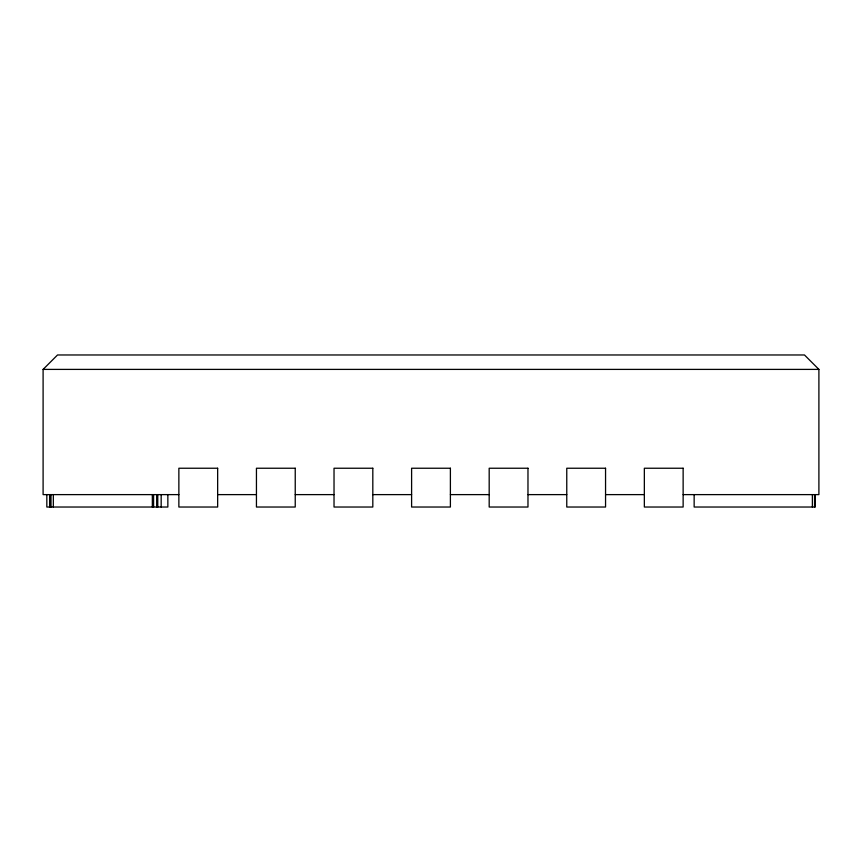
<?xml version="1.0" encoding="UTF-8"?>
<svg xmlns="http://www.w3.org/2000/svg" width="862" height="862" viewBox="0 0 862 862"><rect width="100%" height="100%" fill="white"/><g stroke="black" fill="none" stroke-linecap="round" stroke-linejoin="round"><path stroke-width="1.29" d="M178.865 494.616L43.1 494.616L43.1 369.399L57.528 354.972L804.472 354.972L818.9 369.399L818.9 494.616L683.135 494.616M43.1 369.399L818.9 369.399M217.655 494.616L256.445 494.616M295.235 494.616L334.025 494.616M372.815 494.616L411.605 494.616M450.395 494.616L489.185 494.616M527.975 494.616L566.765 494.616M605.555 494.616L644.345 494.616M815.333 494.616L815.333 507.028L694.147 507.028L694.147 494.616M814.558 494.616L814.558 507.028M812.381 494.616L812.381 507.028M167.853 494.616L167.853 507.028L46.828 507.028L46.828 494.616M161.172 494.616L161.172 507.028M157.768 494.616L157.768 507.028M156.679 494.616L156.679 507.028M153.576 494.616L153.576 507.028M152.337 494.616L152.337 507.028M53.336 494.616L53.336 507.028M51.009 494.616L51.009 507.028M50.233 494.616L50.395 507.028M49.619 494.616L49.619 507.028M217.655 468.238L178.865 468.238L178.865 507.028L217.655 507.028L217.655 468.238M295.235 468.238L256.445 468.238L256.445 507.028L295.235 507.028L295.235 468.238M372.815 468.238L334.025 468.238L334.025 507.028L372.815 507.028L372.815 468.238M450.395 468.238L411.605 468.238L411.605 507.028L450.395 507.028L450.395 468.238M527.975 468.238L489.185 468.238L489.185 507.028L527.975 507.028L527.975 468.238M605.555 468.238L566.765 468.238L566.765 507.028L605.555 507.028L605.555 468.238M683.135 468.238L644.345 468.238L644.345 507.028L683.135 507.028L683.135 468.238"/></g></svg>
